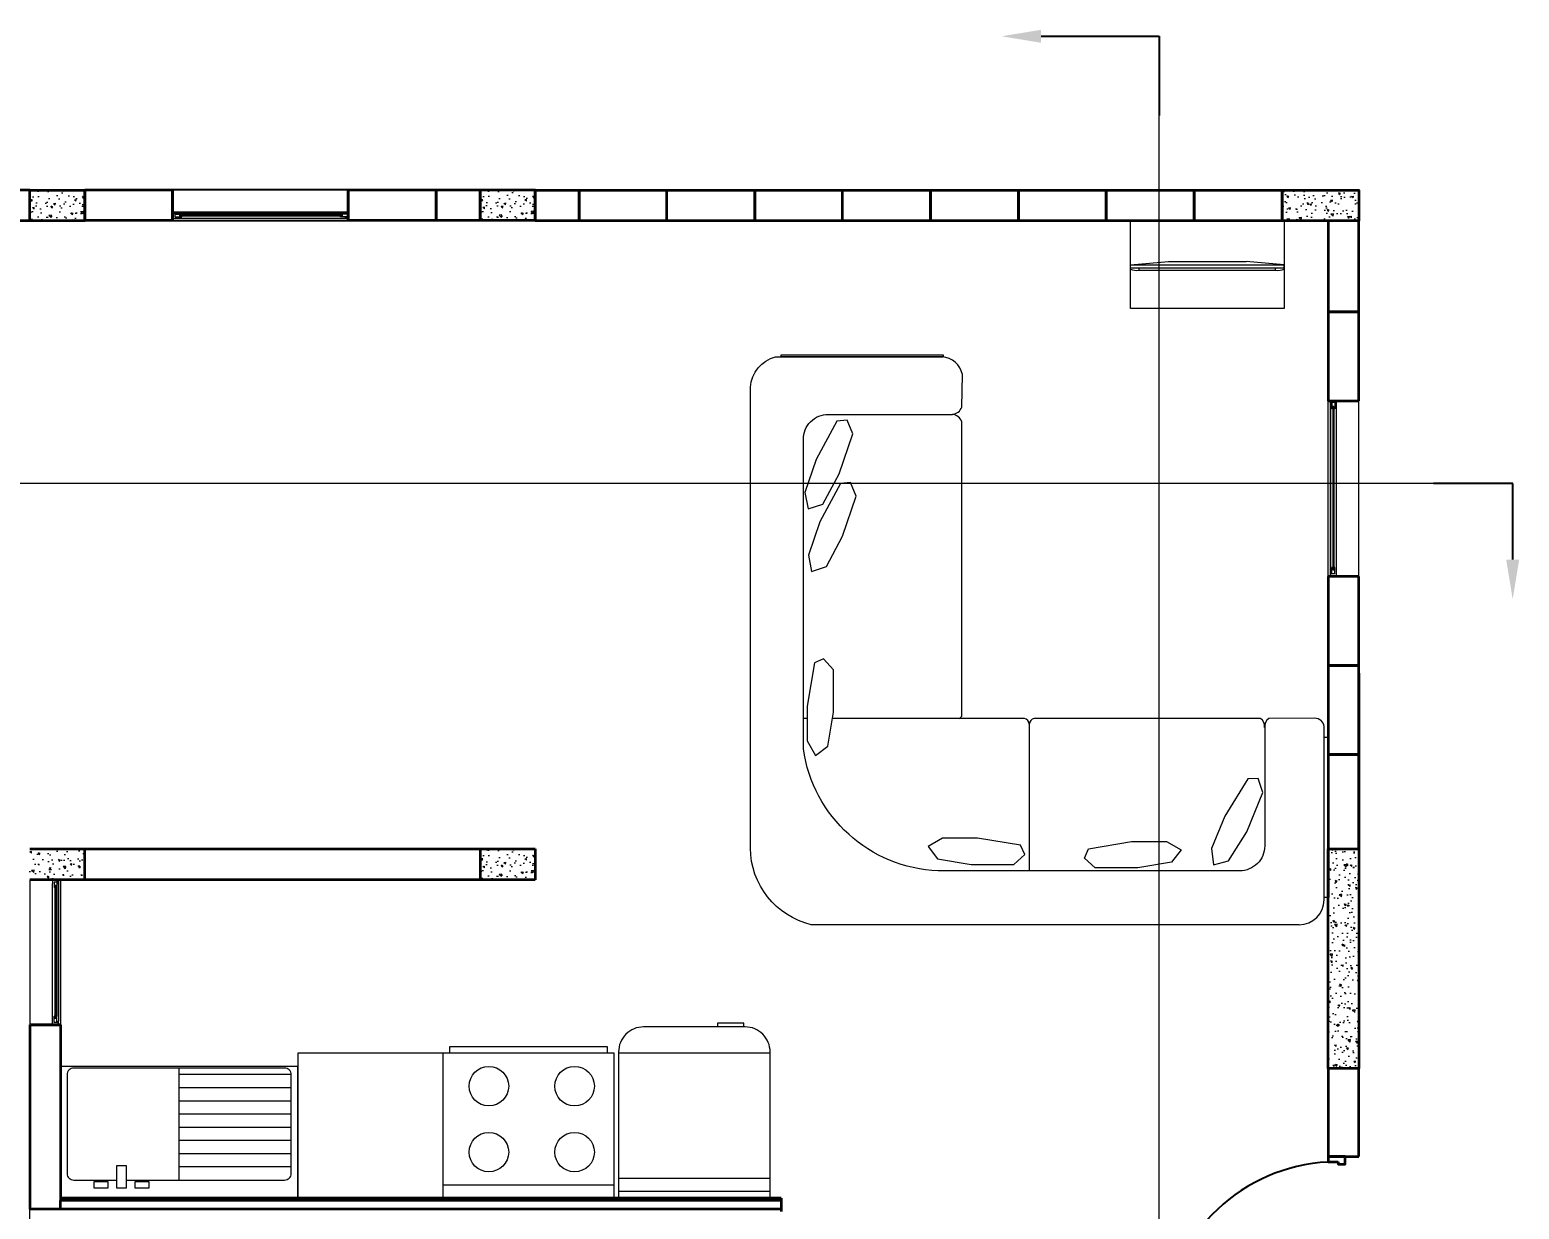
# Model space of a CAD drawing. Header units: inches. Extents: x -1721 to -596, y -6348 to -3031.
# Drawn here: x -602.6 to -595.82, y -3139.7 to -3134.33 of the extents above; entities that cross this region are included whole.
import ezdxf
from ezdxf import colors
from ezdxf.entities.mleader import LeaderData, LeaderLine
from ezdxf.math import Vec2, Vec3

# ---------------------------------------------------------------- set-up
doc = ezdxf.new("R2010")
doc.units = ezdxf.units.IN
doc.header["$MEASUREMENT"] = 0
for name, color, linetype, lineweight in [('A-DOOR-FULL', 4, 'Continuous', 25), ('A-FLOR-PATT', 8, 'Continuous', 18), ('A-FURN', 8, 'Continuous', 18), ('A-GLAZ-FULL', 4, 'Continuous', 18), ('A-WALL-FULL', 7, 'Continuous', 35), ('linee di sezione', 3, 'Continuous', 13)]:
    doc.layers.add(name, color=color, linetype=linetype, lineweight=lineweight)
doc.layers.add('Layer1', color=7, linetype='Continuous')
doc.styles.get("Standard").update_dxf_attribs({"font": 'Arial.ttf'})

msp = doc.modelspace()

# ---------------------------------------------------------------- hatches: boundary and pattern name
at = {"layer": 'A-FLOR-PATT'}
h = msp.add_hatch(dxfattribs=at)
h.set_pattern_fill('AR-CONC', color=256, scale=0.0005, angle=90, style=0)
h.set_pattern_definition([(140, (-685.75316, -3116.78734), (0.00796954, 0.091092334), [0.009525, -0.104775]), (85, (-685.75316, -3116.78734), (-0.09552832, -0.01762141), [0.00762, -0.08382]), (190.451, (-685.75249, -3116.77975), (-0.08755834, 0.07347125), [0.008095, -0.089045]), (136.1842, (-685.77856, -3116.78734), (0.02102116, 0.13553952), [0.0142875, -0.1571625]), (186.6356, (-685.7768, -3116.77604), (-0.12371278, 0.11870212), [0.0121425, -0.1335675]), (81.184, (-685.77856, -3116.78734), (-0.12371256, 0.1187023), [0.01143, -0.12573]), (111, (-685.77221, -3116.77464), (0.05113276, 0.07580744), [0.009525, -0.104775]), (56, (-685.77221, -3116.77464), (-0.09209398, 0.03090101), [0.00762, -0.08382]), (161.4514, (-685.76795, -3116.76832), (-0.04096143, 0.106708245), [0.008095, -0.089045]), (127.5, (-685.753157, -3116.78734), (-0.04227752, 0.001544302), [0, -0.082804, 0, -0.08509, 0, -0.0841375]), (97.5, (-685.753157, -3116.78734), (-0.050090287, 0.033409831), [0, -0.048514, 0, -0.080899, 0, -0.0320675]), (57.5, (-685.753157, -3116.81566), (0.002864372, 0.067795298), [0, -0.03175, 0, -0.09906, 0, -0.131445]), (47.5, (-685.753157, -3116.82836), (-0.012713246, 0.07406459), [0, -0.041275, 0, -0.065786, 0, -0.093345])])
h.paths.add_polyline_path([(-602.6023, -3135.0569), (-602.6023, -3135.1969), (-602.3523, -3135.1969), (-602.3523, -3135.0569)])
h = msp.add_hatch(dxfattribs=at)
h.set_pattern_fill('AR-CONC', color=256, scale=0.0005, angle=90, style=0)
h.set_pattern_definition([(140, (-683.70316, -3116.78644), (0.00796954, 0.091092334), [0.009525, -0.104775]), (85, (-683.70316, -3116.78644), (-0.09552832, -0.01762141), [0.00762, -0.08382]), (190.451, (-683.70249, -3116.77885), (-0.08755834, 0.07347125), [0.008095, -0.089045]), (136.1842, (-683.72856, -3116.78644), (0.02102116, 0.13553952), [0.0142875, -0.1571625]), (186.6356, (-683.7268, -3116.77515), (-0.12371278, 0.11870212), [0.0121425, -0.1335675]), (81.184, (-683.72856, -3116.78644), (-0.12371256, 0.1187023), [0.01143, -0.12573]), (111, (-683.72221, -3116.77374), (0.05113276, 0.07580744), [0.009525, -0.104775]), (56, (-683.72221, -3116.77374), (-0.09209398, 0.03090101), [0.00762, -0.08382]), (161.4514, (-683.71795, -3116.76743), (-0.04096143, 0.106708245), [0.008095, -0.089045]), (127.5, (-683.703157, -3116.786444), (-0.04227752, 0.001544302), [0, -0.082804, 0, -0.08509, 0, -0.0841375]), (97.5, (-683.703157, -3116.786444), (-0.050090287, 0.033409831), [0, -0.048514, 0, -0.080899, 0, -0.0320675]), (57.5, (-683.703157, -3116.814765), (0.002864372, 0.067795298), [0, -0.03175, 0, -0.09906, 0, -0.131445]), (47.5, (-683.703157, -3116.827465), (-0.012713246, 0.07406459), [0, -0.041275, 0, -0.065786, 0, -0.093345])])
h.paths.add_polyline_path([(-600.5523, -3135.056), (-600.5523, -3135.196), (-600.3023, -3135.196), (-600.3023, -3135.056)])
h = msp.add_hatch(dxfattribs=at)
h.set_pattern_fill('AR-CONC', color=256, scale=0.0005, angle=90, style=0)
h.set_pattern_definition([(140, (-683.70316, -3101.78234), (0.00796954, 0.091092334), [0.009525, -0.104775]), (85, (-683.70316, -3101.78234), (-0.09552832, -0.01762141), [0.00762, -0.08382]), (190.451, (-683.70249, -3101.77475), (-0.08755834, 0.07347125), [0.008095, -0.089045]), (136.1842, (-683.72856, -3101.78234), (0.02102116, 0.13553952), [0.0142875, -0.1571625]), (186.6356, (-683.7268, -3101.77104), (-0.12371278, 0.11870212), [0.0121425, -0.1335675]), (81.184, (-683.72856, -3101.78234), (-0.12371256, 0.1187023), [0.01143, -0.12573]), (111, (-683.72221, -3101.76964), (0.05113276, 0.07580744), [0.009525, -0.104775]), (56, (-683.72221, -3101.76964), (-0.09209398, 0.03090101), [0.00762, -0.08382]), (161.4514, (-683.71795, -3101.76332), (-0.04096143, 0.106708245), [0.008095, -0.089045]), (127.5, (-683.703157, -3101.78234), (-0.04227752, 0.001544302), [0, -0.082804, 0, -0.08509, 0, -0.0841375]), (97.5, (-683.703157, -3101.78234), (-0.050090287, 0.033409831), [0, -0.048514, 0, -0.080899, 0, -0.0320675]), (57.5, (-683.703157, -3101.81066), (0.002864372, 0.067795298), [0, -0.03175, 0, -0.09906, 0, -0.131445]), (47.5, (-683.703157, -3101.82336), (-0.012713246, 0.07406459), [0, -0.041275, 0, -0.065786, 0, -0.093345])])
h.paths.add_polyline_path([(-596.5523, -3135.1969), (-596.5523, -3135.0569), (-596.9023, -3135.0569), (-596.9023, -3135.1969)])
for points in [[(-601.9356, -3135.186), (-601.9356, -3135.1835), (-601.9498, -3135.1835), (-601.9498, -3135.1623), (-601.9356, -3135.1623), (-601.9356, -3135.1598), (-601.9523, -3135.1598), (-601.9523, -3135.186)], [(-601.1689, -3135.186), (-601.1689, -3135.1835), (-601.1548, -3135.1835), (-601.1548, -3135.1623), (-601.1689, -3135.1623), (-601.1689, -3135.1598), (-601.1523, -3135.1598), (-601.1523, -3135.186)], [(-596.656, -3136.0336), (-596.6585, -3136.0336), (-596.6585, -3136.0194), (-596.6798, -3136.0194), (-596.6798, -3136.0336), (-596.6823, -3136.0336), (-596.6823, -3136.0169), (-596.656, -3136.0169)], [(-596.656, -3136.8003), (-596.6585, -3136.8003), (-596.6585, -3136.8144), (-596.6798, -3136.8144), (-596.6798, -3136.8003), (-596.6823, -3136.8003), (-596.6823, -3136.8169), (-596.656, -3136.8169)], [(-602.4748, -3138.1994), (-602.4748, -3138.2136), (-602.4723, -3138.2136), (-602.4723, -3138.1969), (-602.4985, -3138.1969), (-602.4985, -3138.1994)], [(-602.4748, -3138.8544), (-602.4748, -3138.8403), (-602.4723, -3138.8403), (-602.4723, -3138.8569), (-602.4985, -3138.8569), (-602.4985, -3138.8544)]]:
    msp.add_hatch(color=256, dxfattribs=at).paths.add_polyline_path(points)
h = msp.add_hatch(dxfattribs=at)
h.set_pattern_fill('AR-CONC', color=256, scale=0.0005, angle=90, style=0)
h.set_pattern_definition([(140, (-683.70316, -3119.78734), (0.00796954, 0.091092334), [0.009525, -0.104775]), (85, (-683.70316, -3119.78734), (-0.09552832, -0.01762141), [0.00762, -0.08382]), (190.451, (-683.70249, -3119.77975), (-0.08755834, 0.07347125), [0.008095, -0.089045]), (136.1842, (-683.72856, -3119.78734), (0.02102116, 0.13553952), [0.0142875, -0.1571625]), (186.6356, (-683.7268, -3119.77604), (-0.12371278, 0.11870212), [0.0121425, -0.1335675]), (81.184, (-683.72856, -3119.78734), (-0.12371256, 0.1187023), [0.01143, -0.12573]), (111, (-683.72221, -3119.77464), (0.05113276, 0.07580744), [0.009525, -0.104775]), (56, (-683.72221, -3119.77464), (-0.09209398, 0.03090101), [0.00762, -0.08382]), (161.4514, (-683.71795, -3119.76832), (-0.04096143, 0.10670825), [0.008095, -0.089045]), (127.5, (-683.703157, -3119.78734), (-0.04227752, 0.001544302), [0, -0.082804, 0, -0.08509, 0, -0.0841375]), (97.5, (-683.703157, -3119.78734), (-0.050090287, 0.033409831), [0, -0.048514, 0, -0.080899, 0, -0.0320675]), (57.5, (-683.703157, -3119.81566), (0.002864372, 0.067795298), [0, -0.03175, 0, -0.09906, 0, -0.131445]), (47.5, (-683.703157, -3119.82836), (-0.012713246, 0.07406459), [0, -0.041275, 0, -0.065786, 0, -0.093345])])
h.paths.add_polyline_path([(-602.6023, -3138.0569), (-602.6023, -3138.1969), (-602.3523, -3138.1969), (-602.3523, -3138.0569)])
h = msp.add_hatch(dxfattribs=at)
h.set_pattern_fill('AR-CONC', color=256, scale=0.0005, angle=90, style=0)
h.set_pattern_definition([(140, (-683.70316, -3119.78734), (0.00796954, 0.091092334), [0.009525, -0.104775]), (85, (-683.70316, -3119.78734), (-0.09552832, -0.01762141), [0.00762, -0.08382]), (190.451, (-683.70249, -3119.77975), (-0.08755834, 0.07347125), [0.008095, -0.089045]), (136.1842, (-683.72856, -3119.78734), (0.02102116, 0.13553952), [0.0142875, -0.1571625]), (186.6356, (-683.7268, -3119.77604), (-0.12371278, 0.11870212), [0.0121425, -0.1335675]), (81.184, (-683.72856, -3119.78734), (-0.12371256, 0.1187023), [0.01143, -0.12573]), (111, (-683.72221, -3119.77464), (0.05113276, 0.07580744), [0.009525, -0.104775]), (56, (-683.72221, -3119.77464), (-0.09209398, 0.03090101), [0.00762, -0.08382]), (161.4514, (-683.71795, -3119.76832), (-0.04096143, 0.106708245), [0.008095, -0.089045]), (127.5, (-683.703157, -3119.78734), (-0.04227752, 0.001544302), [0, -0.082804, 0, -0.08509, 0, -0.0841375]), (97.5, (-683.703157, -3119.78734), (-0.050090287, 0.033409831), [0, -0.048514, 0, -0.080899, 0, -0.0320675]), (57.5, (-683.703157, -3119.81566), (0.002864372, 0.067795298), [0, -0.03175, 0, -0.09906, 0, -0.131445]), (47.5, (-683.703157, -3119.82836), (-0.012713246, 0.07406459), [0, -0.041275, 0, -0.065786, 0, -0.093345])])
h.paths.add_polyline_path([(-600.5523, -3138.0569), (-600.5523, -3138.1969), (-600.3023, -3138.1969), (-600.3023, -3138.0569)])
h = msp.add_hatch(dxfattribs=at)
h.set_pattern_fill('AR-CONC', color=256, scale=0.0005, angle=90, style=0)
h.set_pattern_definition([(140, (-683.70316, -3119.79234), (0.00796954, 0.091092334), [0.009525, -0.104775]), (85, (-683.70316, -3119.79234), (-0.09552832, -0.01762141), [0.00762, -0.08382]), (190.451, (-683.70249, -3119.78475), (-0.08755834, 0.07347125), [0.008095, -0.089045]), (136.1842, (-683.72856, -3119.79234), (0.02102116, 0.13553952), [0.0142875, -0.1571625]), (186.6356, (-683.7268, -3119.78104), (-0.12371278, 0.11870212), [0.0121425, -0.1335675]), (81.184, (-683.72856, -3119.79234), (-0.12371256, 0.1187023), [0.01143, -0.12573]), (111, (-683.72221, -3119.77964), (0.05113276, 0.07580744), [0.009525, -0.104775]), (56, (-683.72221, -3119.77964), (-0.09209398, 0.03090101), [0.00762, -0.08382]), (161.4514, (-683.71795, -3119.77332), (-0.04096143, 0.106708245), [0.008095, -0.089045]), (127.5, (-683.703157, -3119.79234), (-0.04227752, 0.001544302), [0, -0.082804, 0, -0.08509, 0, -0.0841375]), (97.5, (-683.703157, -3119.79234), (-0.050090287, 0.033409831), [0, -0.048514, 0, -0.080899, 0, -0.0320675]), (57.5, (-683.703157, -3119.82066), (0.002864372, 0.067795298), [0, -0.03175, 0, -0.09906, 0, -0.131445]), (47.5, (-683.703157, -3119.83336), (-0.012713246, 0.07406459), [0, -0.041275, 0, -0.065786, 0, -0.093345])])
h.paths.add_polyline_path([(-596.6923, -3139.0569), (-596.5523, -3139.0569), (-596.5523, -3138.0569), (-596.6923, -3138.0569)])

# ---------------------------------------------------------------- linework, layer by layer
at = {"layer": 'A-DOOR-FULL'}
msp.add_arc((-596.6492, -3140.2792), 0.7984, 93.09333, 173.36373, dxfattribs=at)
at = {"layer": 'A-FURN'}
for p, q in [((-597.5923, -3135.3969), (-597.419, -3135.3826)), ((-597.5923, -3135.4168), (-597.5923, -3135.3969)), ((-597.5923, -3135.3969), (-596.8923, -3135.3969)), ((-597.5923, -3135.4112), (-596.8923, -3135.4112)), ((-597.5531, -3135.4224), (-597.5531, -3135.4112)), ((-597.5531, -3135.4224), (-596.9314, -3135.4224)), ((-597.419, -3135.3826), (-597.0655, -3135.3826)), ((-596.8923, -3135.3969), (-597.0655, -3135.3826)), ((-596.9314, -3135.4224), (-596.9314, -3135.4112)), ((-596.8923, -3135.4168), (-596.8923, -3135.3969)), ((-596.6923, -3136.8169), (-596.6923, -3136.0169)), ((-596.5523, -3136.8169), (-596.5523, -3136.0169)), ((-599.0638, -3137.4629), (-599.0811, -3137.4629)), ((-596.9813, -3137.4943), (-596.9813, -3138.0431)), ((-596.7526, -3137.462), (-596.9627, -3137.4621)), ((-596.7104, -3138.2885), (-596.7104, -3137.4993)), ((-602.6023, -3138.1969), (-602.6023, -3138.8569)), ((-602.4623, -3138.1969), (-602.4623, -3138.8569)), ((-601.3823, -3139.6469), (-602.4623, -3139.6469)), ((-601.3823, -3139.6469), (-600.7223, -3139.6469)), ((-599.9423, -3139.6469), (-600.7223, -3139.6469)), ((-599.9223, -3139.6468), (-599.2324, -3139.6468))]:
    msp.add_line(p, q, dxfattribs=at)
at = {"layer": 'A-FURN', "ltscale": 0.04}
msp.add_line((-596.5523, -3138.2069), (-596.5523, -3138.2569), dxfattribs=at)
at = {"layer": 'A-FURN', "ltscale": 1.5}
msp.add_line((-602.6022, -3140.1969), (-602.6022, -3139.6969), dxfattribs=at)
at = {"layer": 'A-FURN'}
for points in [[(-596.8923, -3135.5969), (-597.5923, -3135.5969), (-597.5923, -3135.1969), (-596.8923, -3135.1969)], [(-598.4454, -3135.8161), (-599.1818, -3135.8161), (-599.1818, -3135.8068), (-598.4454, -3135.8068)], [(-596.6923, -3138.2781), (-596.7104, -3138.2781), (-596.7104, -3137.5479), (-596.6923, -3137.5479)], [(-602.164, -3139.4976), (-602.164, -3139.6018), (-602.2057, -3139.6018), (-602.2057, -3139.4976)], [(-602.2474, -3139.5705), (-602.2474, -3139.6018), (-602.3099, -3139.6018), (-602.3099, -3139.5705)], [(-602.0599, -3139.5705), (-602.0599, -3139.6018), (-602.1224, -3139.6018), (-602.1224, -3139.5705)]]:
    msp.add_lwpolyline(points, close=True, dxfattribs=at)
for points in [[(-596.8249, -3138.4018), (-599.0454, -3138.4018, -0.34476), (-599.3223, -3138.0527), (-599.3223, -3135.9539, -0.319234), (-599.2072, -3135.8161), (-598.4454, -3135.8161)], [(-596.9813, -3138.0431, -0.414214), (-597.0946, -3138.1564), (-598.4669, -3138.1564, -0.362673), (-599.0811, -3137.6012), (-599.0811, -3136.1916, -0.414214), (-598.9678, -3136.0783), (-598.402, -3136.0783, 0.300115), (-598.3604, -3136.0448), (-598.3573, -3135.8961, 0.329904), (-598.4485, -3135.8161)], [(-598.3714, -3137.4627, 0.140108), (-598.3604, -3137.4521), (-598.3604, -3136.1118, 0.300115), (-598.402, -3136.0783)], [(-598.0528, -3137.4882, 0.342193), (-598.0749, -3137.4625), (-598.9492, -3137.4629)], [(-596.9999, -3137.4621), (-598.0307, -3137.4625, 0.343088), (-598.0528, -3137.4882), (-598.0528, -3138.1564)], [(-599.2323, -3138.9869), (-599.2323, -3138.9809, 0.414214), (-599.3463, -3138.8669), (-599.8083, -3138.8669, 0.414214), (-599.9223, -3138.9809), (-599.9223, -3138.9869)], [(-602.164, -3139.5643), (-601.4423, -3139.5643, 0.414214), (-601.4123, -3139.5343), (-601.4123, -3139.0843, 0.414214), (-601.4423, -3139.0543), (-602.4023, -3139.0543, 0.414214), (-602.4323, -3139.0843), (-602.4323, -3139.5343, 0.414214), (-602.4023, -3139.5643), (-602.2057, -3139.5643)]]:
    msp.add_lwpolyline(points, format="xyb", dxfattribs=at)
for points in [[(-599.0226, -3136.2842), (-599.0737, -3136.4346), (-599.0596, -3136.509), (-598.9924, -3136.4865), (-598.9186, -3136.3492), (-598.8563, -3136.1661), (-598.8823, -3136.1046), (-598.9284, -3136.1087), (-599.0226, -3136.2842)], [(-599.0067, -3136.5682), (-599.0578, -3136.7186), (-599.0437, -3136.7931), (-598.9765, -3136.7705), (-598.9027, -3136.6332), (-598.8404, -3136.4501), (-598.8664, -3136.3887), (-598.9125, -3136.3927), (-599.0067, -3136.5682)], [(-599.0638, -3137.4063), (-599.0638, -3137.5651), (-599.0264, -3137.6311), (-598.9701, -3137.5881), (-598.9444, -3137.4343), (-598.9444, -3137.2409), (-598.9888, -3137.1911), (-599.0311, -3137.2098), (-599.0638, -3137.4063)], [(-597.1628, -3137.9071), (-597.2232, -3138.054), (-597.2137, -3138.1292), (-597.1452, -3138.1108), (-597.063, -3137.9784), (-596.9895, -3137.7995), (-597.0116, -3137.7366), (-597.0579, -3137.7378), (-597.1628, -3137.9071)], [(-598.2889, -3138.0075), (-598.4477, -3138.0075), (-598.5137, -3138.0449), (-598.4707, -3138.1012), (-598.3169, -3138.1269), (-598.1236, -3138.1269), (-598.0737, -3138.0825), (-598.0924, -3138.0402), (-598.2889, -3138.0075)], [(-597.5868, -3138.0235), (-597.428, -3138.0235), (-597.362, -3138.0608), (-597.405, -3138.1172), (-597.5588, -3138.1429), (-597.7521, -3138.1429), (-597.802, -3138.0985), (-597.7833, -3138.0562), (-597.5868, -3138.0235)], [(-599.3523, -3138.8669), (-599.3523, -3138.8498), (-599.4723, -3138.8498), (-599.4723, -3138.8669)], [(-600.7223, -3138.9869), (-601.3823, -3138.9869), (-601.3823, -3139.6469)], [(-599.9423, -3139.6469), (-599.9423, -3138.9869), (-600.7223, -3138.9869), (-600.7223, -3139.6469)], [(-599.9723, -3138.9869), (-599.9723, -3138.9569), (-600.6923, -3138.9569), (-600.6923, -3138.9869)], [(-599.2323, -3139.6469), (-599.2323, -3138.9869), (-599.9223, -3138.9869), (-599.9223, -3139.6469)], [(-601.3823, -3139.6469), (-601.3823, -3139.0469), (-602.4623, -3139.0469), (-602.4623, -3139.6469)], [(-601.9223, -3139.5643), (-601.9223, -3139.0543)], [(-601.4123, -3139.0843), (-601.9223, -3139.0843)], [(-601.4123, -3139.1443), (-601.9223, -3139.1443)], [(-601.4123, -3139.2043), (-601.9223, -3139.2043)], [(-601.4123, -3139.2643), (-601.9223, -3139.2643)], [(-601.4123, -3139.3243), (-601.9223, -3139.3243)], [(-601.4123, -3139.3843), (-601.9223, -3139.3843)], [(-601.4123, -3139.4443), (-601.9223, -3139.4443)], [(-601.4123, -3139.5043), (-601.9223, -3139.5043)], [(-599.2323, -3139.5569), (-599.9223, -3139.5569)], [(-599.9423, -3139.5869), (-600.7223, -3139.5869)], [(-599.2323, -3139.6169), (-599.9223, -3139.6169)]]:
    msp.add_lwpolyline(points, dxfattribs=at)
for centre in [(-600.5123, -3139.1369), (-600.1223, -3139.1369), (-600.5123, -3139.4369), (-600.1223, -3139.4369)]:
    msp.add_circle(centre, 0.09, dxfattribs=at)
for centre, radius, start, end in [((-597.5629, -3135.3511), 0.072, 245.93454, 277.81221), ((-596.9216, -3135.3511), 0.072, 262.18779, 294.06546), ((-597.0268, -3137.4991), 0.0457, 353.96073, 54.03854), ((-596.9359, -3137.4991), 0.0457, 125.96146, 186.03927), ((-596.7526, -3137.5045), 0.0425, 7.07991, 90), ((-596.8257, -3138.2864), 0.1154, 270.42575, 358.97209)]:
    msp.add_arc(centre, radius, start, end, dxfattribs=at)
at = {"layer": 'A-GLAZ-FULL'}
for p, q in [((-601.9523, -3135.1598), (-601.1689, -3135.1598)), ((-601.1523, -3135.1598), (-601.9523, -3135.1598)), ((-601.1523, -3135.186), (-601.9523, -3135.186)), ((-601.94, -3135.1796), (-601.94, -3135.1662)), ((-601.94, -3135.1662), (-601.9108, -3135.1662)), ((-601.94, -3135.1796), (-601.9108, -3135.1796)), ((-601.1781, -3135.1704), (-601.9208, -3135.1704)), ((-601.9208, -3135.1704), (-601.9208, -3135.1754)), ((-601.1781, -3135.1754), (-601.9208, -3135.1754)), ((-601.9108, -3135.1704), (-601.9108, -3135.1662)), ((-601.9108, -3135.1796), (-601.9108, -3135.1754)), ((-601.1589, -3135.1662), (-601.1881, -3135.1662)), ((-601.1881, -3135.1704), (-601.1881, -3135.1662)), ((-601.1881, -3135.1796), (-601.1881, -3135.1754)), ((-601.1589, -3135.1796), (-601.1881, -3135.1796)), ((-601.1781, -3135.1754), (-601.1781, -3135.1704)), ((-601.1689, -3135.1623), (-601.1689, -3135.1598)), ((-601.1689, -3135.186), (-601.1689, -3135.1835)), ((-601.1689, -3135.1835), (-601.1548, -3135.1835)), ((-596.6823, -3136.0169), (-596.6823, -3136.8169)), ((-596.6823, -3136.0336), (-596.6823, -3136.0169)), ((-596.6823, -3136.8169), (-596.6823, -3136.0336)), ((-596.6798, -3136.0336), (-596.6823, -3136.0336)), ((-596.6585, -3136.0194), (-596.6798, -3136.0194)), ((-596.6758, -3136.0236), (-596.6758, -3136.0528)), ((-596.6625, -3136.0236), (-596.6758, -3136.0236)), ((-596.6625, -3136.0236), (-596.6625, -3136.0528)), ((-596.6585, -3136.0336), (-596.6585, -3136.0194)), ((-596.656, -3136.0336), (-596.6585, -3136.0336)), ((-596.656, -3136.0169), (-596.656, -3136.8169)), ((-596.6716, -3136.0528), (-596.6758, -3136.0528)), ((-596.6716, -3136.0428), (-596.6716, -3136.7855)), ((-596.6666, -3136.0428), (-596.6716, -3136.0428)), ((-596.6666, -3136.0428), (-596.6666, -3136.7855)), ((-596.6625, -3136.0528), (-596.6666, -3136.0528)), ((-596.6758, -3136.8047), (-596.6758, -3136.7755)), ((-596.6716, -3136.7755), (-596.6758, -3136.7755)), ((-596.6625, -3136.7755), (-596.6666, -3136.7755)), ((-596.6625, -3136.8047), (-596.6625, -3136.7755)), ((-596.6625, -3136.8047), (-596.6758, -3136.8047)), ((-596.6716, -3136.7855), (-596.6666, -3136.7855)), ((-602.4985, -3138.1969), (-602.4985, -3138.2136)), ((-602.4985, -3138.1994), (-602.4748, -3138.1994)), ((-602.4748, -3138.1994), (-602.4985, -3138.1994)), ((-602.4787, -3138.1969), (-602.4787, -3138.8173)), ((-602.4748, -3138.2136), (-602.4748, -3138.1994)), ((-602.4748, -3138.2136), (-602.4748, -3138.1994)), ((-602.4723, -3138.1969), (-602.4723, -3138.2136)), ((-602.4985, -3138.8403), (-602.4985, -3138.2136)), ((-602.492, -3138.2074), (-602.492, -3138.2328)), ((-602.4787, -3138.2074), (-602.492, -3138.2074)), ((-602.4879, -3138.2328), (-602.492, -3138.2328)), ((-602.4879, -3138.2228), (-602.4879, -3138.8273)), ((-602.4829, -3138.2228), (-602.4879, -3138.2228)), ((-602.4829, -3138.2228), (-602.4829, -3138.8273)), ((-602.4787, -3138.2328), (-602.4829, -3138.2328)), ((-602.4787, -3138.2074), (-602.4787, -3138.2328)), ((-602.4748, -3138.2136), (-602.4723, -3138.2136)), ((-602.4723, -3138.2136), (-602.4748, -3138.2136)), ((-602.4723, -3138.2136), (-602.4723, -3138.8403)), ((-602.4985, -3138.8569), (-602.4985, -3138.8403)), ((-602.4985, -3138.8544), (-602.4748, -3138.8544)), ((-602.492, -3138.8465), (-602.492, -3138.8173)), ((-602.4879, -3138.8173), (-602.492, -3138.8173)), ((-602.4787, -3138.8465), (-602.492, -3138.8465)), ((-602.4879, -3138.8273), (-602.4829, -3138.8273)), ((-602.4787, -3138.8173), (-602.4829, -3138.8173)), ((-602.4787, -3138.8465), (-602.4787, -3138.8173)), ((-602.4748, -3138.8403), (-602.4723, -3138.8403)), ((-602.4748, -3138.8403), (-602.4748, -3138.8544)), ((-602.4723, -3138.8569), (-602.4723, -3138.8403))]:
    msp.add_line(p, q, dxfattribs=at)
at = {"layer": 'A-WALL-FULL'}
for p, q in [((-602.6023, -3135.0569), (-605.6223, -3135.0569)), ((-602.3523, -3135.196), (-602.3523, -3135.056)), ((-602.3523, -3135.056), (-601.9523, -3135.056)), ((-602.3523, -3135.056), (-601.9523, -3135.056)), ((-601.9523, -3135.056), (-601.9523, -3135.196)), ((-601.9523, -3135.196), (-601.9523, -3135.056)), ((-601.9523, -3135.196), (-601.9523, -3135.056)), ((-601.9523, -3135.056), (-601.9523, -3135.196)), ((-601.9523, -3135.196), (-601.9523, -3135.056)), ((-601.1523, -3135.056), (-601.1523, -3135.196)), ((-601.1523, -3135.196), (-601.1523, -3135.056)), ((-601.1523, -3135.056), (-600.7523, -3135.056)), ((-601.1523, -3135.196), (-601.1523, -3135.056)), ((-601.1523, -3135.056), (-601.1523, -3135.196)), ((-601.1523, -3135.056), (-600.7523, -3135.056)), ((-601.1523, -3135.196), (-601.1523, -3135.056)), ((-600.7523, -3135.056), (-600.7523, -3135.196)), ((-600.7523, -3135.056), (-600.5523, -3135.056)), ((-600.7523, -3135.196), (-600.7523, -3135.056)), ((-600.7523, -3135.056), (-600.7523, -3135.196)), ((-600.5523, -3135.056), (-600.5523, -3135.196)), ((-600.3023, -3135.1969), (-600.3023, -3135.0569)), ((-600.3023, -3135.0569), (-600.1023, -3135.0569)), ((-600.1023, -3135.0569), (-600.1023, -3135.1969)), ((-600.1023, -3135.1969), (-600.1023, -3135.0569)), ((-600.1023, -3135.0569), (-599.7023, -3135.0569)), ((-599.7023, -3135.0569), (-599.3023, -3135.0569)), ((-599.7023, -3135.0569), (-599.3023, -3135.0569)), ((-599.7023, -3135.1969), (-599.7023, -3135.0569)), ((-599.3023, -3135.0569), (-598.9023, -3135.0569)), ((-599.3023, -3135.1969), (-599.3023, -3135.0569)), ((-599.3023, -3135.0569), (-599.3023, -3135.1969)), ((-599.3023, -3135.0569), (-598.9023, -3135.0569)), ((-599.3023, -3135.1969), (-599.3023, -3135.0569)), ((-599.3023, -3135.0569), (-599.3023, -3135.1969)), ((-598.9023, -3135.0569), (-598.5023, -3135.0569)), ((-598.9023, -3135.1969), (-598.9023, -3135.0569)), ((-598.5023, -3135.0569), (-598.5023, -3135.1969)), ((-598.5023, -3135.1969), (-598.5023, -3135.0569)), ((-598.5023, -3135.0569), (-598.1023, -3135.0569)), ((-598.1023, -3135.0569), (-598.1023, -3135.1969)), ((-598.1023, -3135.1969), (-598.1023, -3135.0569)), ((-598.1023, -3135.0569), (-597.7023, -3135.0569)), ((-597.7023, -3135.0569), (-597.7023, -3135.1969)), ((-597.7023, -3135.1969), (-597.7023, -3135.0569)), ((-597.7023, -3135.0569), (-597.3023, -3135.0569)), ((-597.3023, -3135.0569), (-597.3023, -3135.1969)), ((-597.3023, -3135.1969), (-597.3023, -3135.0569)), ((-597.3023, -3135.0569), (-596.9023, -3135.0569)), ((-596.9023, -3135.0569), (-596.9023, -3135.1969)), ((-602.6023, -3135.1969), (-605.4823, -3135.1969)), ((-601.9523, -3135.196), (-602.3523, -3135.196)), ((-601.9523, -3135.196), (-602.3523, -3135.196)), ((-601.9523, -3135.1598), (-601.5523, -3135.1598)), ((-601.5523, -3135.1598), (-601.1523, -3135.1598)), ((-600.7523, -3135.196), (-601.1523, -3135.196)), ((-600.7523, -3135.196), (-601.1523, -3135.196)), ((-600.5523, -3135.196), (-600.7523, -3135.196)), ((-600.1023, -3135.1969), (-600.3023, -3135.1969)), ((-599.7023, -3135.1969), (-600.1023, -3135.1969)), ((-599.3023, -3135.1969), (-599.7023, -3135.1969)), ((-599.3023, -3135.1969), (-599.7023, -3135.1969)), ((-598.9023, -3135.1969), (-599.3023, -3135.1969)), ((-598.9023, -3135.1969), (-599.3023, -3135.1969)), ((-598.5023, -3135.1969), (-598.9023, -3135.1969)), ((-598.1023, -3135.1969), (-598.5023, -3135.1969)), ((-597.7023, -3135.1969), (-598.1023, -3135.1969)), ((-597.3023, -3135.1969), (-597.7023, -3135.1969)), ((-596.9023, -3135.1969), (-597.3023, -3135.1969)), ((-596.6923, -3135.1969), (-596.6923, -3135.6119)), ((-596.5523, -3135.6119), (-596.5523, -3135.1969)), ((-596.6923, -3135.6119), (-596.5523, -3135.6119)), ((-596.6923, -3135.6119), (-596.6923, -3136.0169)), ((-596.5523, -3135.6119), (-596.6923, -3135.6119)), ((-596.5523, -3136.0169), (-596.5523, -3135.6119)), ((-596.6923, -3136.0169), (-596.5523, -3136.0169)), ((-596.5523, -3136.8169), (-596.6923, -3136.8169)), ((-596.6923, -3136.8169), (-596.6923, -3138.2781)), ((-596.5523, -3137.2219), (-596.5523, -3136.8169)), ((-596.6923, -3137.2219), (-596.5523, -3137.2219)), ((-596.5523, -3137.2219), (-596.6923, -3137.2219)), ((-596.5523, -3137.6269), (-596.5523, -3137.2219)), ((-596.6923, -3137.6269), (-596.5523, -3137.6269)), ((-596.6923, -3137.6269), (-596.6923, -3138.0569)), ((-596.5523, -3137.6269), (-596.6923, -3137.6269)), ((-596.5523, -3138.0569), (-596.5523, -3137.6269)), ((-602.6023, -3138.0569), (-602.3523, -3138.0569)), ((-602.3523, -3138.1969), (-602.3523, -3138.0569)), ((-602.3523, -3138.0569), (-600.3023, -3138.0569)), ((-600.5507, -3138.1969), (-600.5507, -3138.0569)), ((-600.3023, -3138.0569), (-600.3023, -3138.1969)), ((-602.3523, -3138.1969), (-602.6023, -3138.1969)), ((-600.3023, -3138.1969), (-602.3523, -3138.1969)), ((-602.6023, -3138.8569), (-602.4623, -3138.8569)), ((-602.4623, -3138.8569), (-602.6023, -3138.8569)), ((-602.6023, -3138.8569), (-602.6022, -3139.6969)), ((-602.4623, -3138.8569), (-602.4623, -3139.6569)), ((-599.1823, -3139.6469), (-602.4623, -3139.6469)), ((-602.4623, -3139.6969), (-602.4623, -3139.6569)), ((-599.1823, -3139.6569), (-602.4623, -3139.6569)), ((-599.1823, -3139.6469), (-599.1823, -3139.7069)), ((-599.1823, -3139.6969), (-602.6023, -3139.6969))]:
    msp.add_line(p, q, dxfattribs=at)
at = {"layer": 'A-WALL-FULL', "ltscale": 0.8}
msp.add_line((-596.5523, -3137.2569), (-596.5523, -3138.0569), dxfattribs=at)
at = {"layer": 'A-WALL-FULL'}
for points in [[(-602.6023, -3135.1969), (-602.6023, -3135.0569), (-602.3523, -3135.0569), (-602.3523, -3135.1969)], [(-600.5523, -3135.196), (-600.5523, -3135.056), (-600.3023, -3135.056), (-600.3023, -3135.196)], [(-596.9023, -3135.1969), (-596.9023, -3135.0569), (-596.5523, -3135.0569), (-596.5523, -3135.1969)], [(-596.6923, -3139.0569), (-596.6923, -3138.0569), (-596.5523, -3138.0569), (-596.5523, -3139.0569)], [(-596.5523, -3139.4569), (-596.5523, -3139.0569), (-596.6923, -3139.0569), (-596.6923, -3139.4569)]]:
    msp.add_lwpolyline(points, close=True, dxfattribs=at)
for points in [[(-596.6473, -3139.4569), (-596.6473, -3139.4569), (-596.6923, -3139.4569), (-596.6923, -3139.4819), (-596.6473, -3139.4819)], [(-596.6473, -3139.4569), (-596.6473, -3139.4569), (-596.6923, -3139.4569), (-596.6923, -3139.4819), (-596.6473, -3139.4819)], [(-596.6473, -3139.4819), (-596.6473, -3139.4919), (-596.6153, -3139.4919), (-596.6153, -3139.4569), (-596.6473, -3139.4569)]]:
    msp.add_lwpolyline(points, dxfattribs=at)
at = {"layer": 'Layer1', "color": 251, "true_color": 0x636466}
for p, q in [((-601.1523, -3135.056), (-601.9523, -3135.056)), ((-601.9523, -3135.196), (-601.1523, -3135.196))]:
    msp.add_line(p, q, dxfattribs=at)
at = {"layer": 'Layer1', "color": 7}
msp.add_line((-602.4735, -3138.2136), (-602.4721, -3138.2136), dxfattribs=at)
at = {"layer": 'linee di sezione', "lineweight": 13}
for p, q in [((-597.4618, -3144.8969), (-597.4618, -3134.7169)), ((-596.2123, -3136.3931), (-605.9623, -3136.3931))]:
    msp.add_line(p, q, dxfattribs=at)

# ---------------------------------------------------------------- leaders
ml = msp.add_multileader_mtext('Standard', dxfattribs=at)
ml.set_content('', color=256)
ml.set_leader_properties()
ml.build(insert=Vec2(0, 0))
ml.multileader.update_dxf_attribs({"dogleg_length": 0.36, "arrow_head_size": 0.18})
ctx = ml.context
ctx.base_point, ctx.char_height, ctx.arrow_head_size, ctx.landing_gap_size, ctx.plane_origin, ctx.plane_x_axis, ctx.plane_y_axis = Vec3(-597.4618, -3134.8969), 0.18, 0.18, 0.09, Vec3(-598.1788, -3134.3569), Vec3(0, 1), Vec3(-1, 0)
ctx.text_align_type = 2
notes = []
notes.append((ctx, [(0, (1, 1, 0), (-597.4618, -3134.3569), (0, -1), 0.36, [(0, [(-598.1788, -3134.3569)], 0, [])])]))
ctx.mtext.insert, ctx.mtext.text_direction, ctx.mtext.rotation, ctx.mtext.alignment, ctx.mtext.flow_direction = Vec3(-597.5518, -3134.8069), Vec3(0, 1), 1.570796, 3, 5
ml = msp.add_multileader_mtext('Standard', dxfattribs=at)
ml.set_content('', color=256)
ml.set_leader_properties()
ml.build(insert=Vec2(0, 0))
ml.multileader.update_dxf_attribs({"dogleg_length": 0.36, "arrow_head_size": 0.18})
ctx = ml.context
ctx.base_point, ctx.char_height, ctx.arrow_head_size, ctx.landing_gap_size, ctx.plane_origin, ctx.plane_x_axis, ctx.plane_y_axis = Vec3(-596.2123, -3136.3931), 0.18, 0.18, 0.09, Vec3(-595.8523, -3136.9196), Vec3(-1, 0), Vec3(0, -1)
notes.append((ctx, [(0, (1, 1, 0), (-595.8523, -3136.3931), (-1, 0), 0.36, [(0, [(-595.8523, -3136.9196)], 0, [])])]))
ctx.mtext.insert, ctx.mtext.text_direction, ctx.mtext.rotation, ctx.mtext.flow_direction = Vec3(-596.3023, -3136.4831), Vec3(-1, 0), 3.141593, 5
for ctx, leaders in notes:
    for number, flags, end, landing, length, lines in leaders:
        leader = LeaderData()
        leader.index, (leader.has_last_leader_line, leader.has_dogleg_vector, leader.attachment_direction) = number, flags
        leader.last_leader_point, leader.dogleg_vector, leader.dogleg_length = Vec3(end), Vec3(landing), length
        for number, points, colour, breaks in lines:
            line = LeaderLine()
            line.index, line.vertices, line.color, line.breaks = number, Vec3.list(points), colors.encode_raw_color(colour), breaks
            leader.lines.append(line)
        ctx.leaders.append(leader)

doc.saveas('drawing.dxf')
